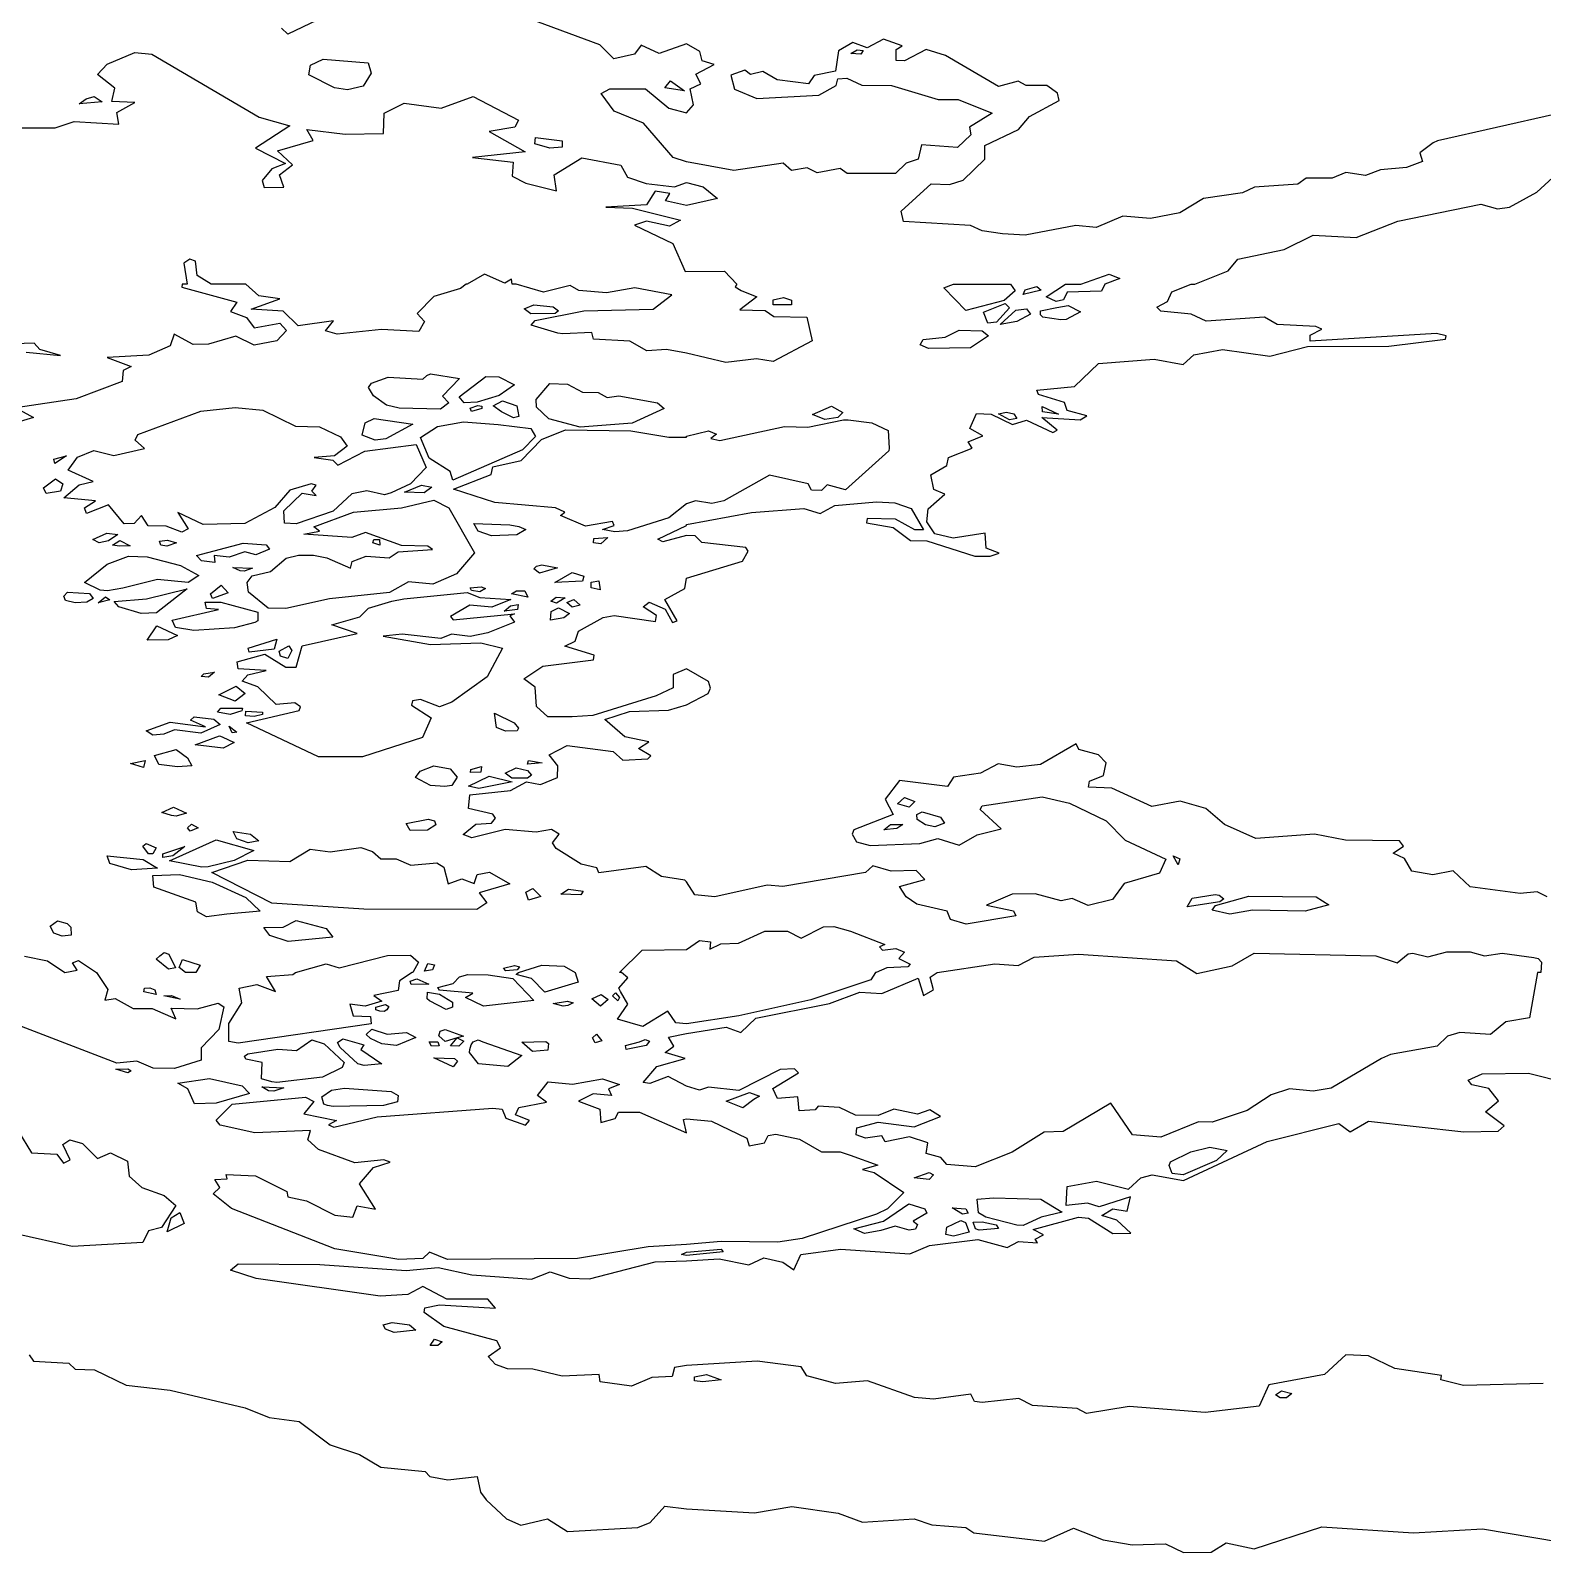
# Model space of a CAD drawing. Header units: inches. Extents: x -128.78 to -121.96, y 47.51 to 52.08.
# Drawn here: x -126.7302 to -126.3438, y 50.4768 to 50.8656 of the extents above; entities that cross this region are included whole.
import ezdxf

# ---------------------------------------------------------------- set-up
doc = ezdxf.new("R2010")
doc.units = ezdxf.units.IN
doc.header["$MEASUREMENT"] = 0
doc.layers.add('country_Clip', color=7, linetype='Continuous')

msp = doc.modelspace()

# ---------------------------------------------------------------- linework, layer by layer
at = {"layer": 'country_Clip'}
for points in [[(-126.65137, 50.87089), (-126.66442, 50.86466), (-126.66606, 50.86617)], [(-126.34051, 50.84426), (-126.37062, 50.8374), (-126.37177, 50.83694), (-126.37521, 50.83433), (-126.37449, 50.83215), (-126.37855, 50.83058), (-126.38521, 50.83005), (-126.38902, 50.82857), (-126.39409, 50.82937), (-126.39758, 50.82788), (-126.40417, 50.82787), (-126.40632, 50.82635), (-126.41741, 50.82558), (-126.4205, 50.82413), (-126.43047, 50.82272), (-126.43652, 50.81905), (-126.44399, 50.81759), (-126.45105, 50.81818), (-126.45784, 50.81526), (-126.46302, 50.81578), (-126.47602, 50.8133), (-126.48183, 50.81369), (-126.48697, 50.8144), (-126.48995, 50.81578), (-126.50711, 50.81679), (-126.50765, 50.81945), (-126.50001, 50.82644), (-126.49537, 50.82627), (-126.49187, 50.82737), (-126.48629, 50.83276), (-126.4863, 50.83624), (-126.47771, 50.84033), (-126.47488, 50.84365), (-126.46732, 50.84775), (-126.46771, 50.84963), (-126.4705, 50.85153), (-126.47573, 50.85156), (-126.47777, 50.85264), (-126.48285, 50.85133), (-126.49639, 50.8592), (-126.50126, 50.86075), (-126.50682, 50.85784), (-126.50895, 50.85797), (-126.50897, 50.86073), (-126.5074, 50.86169), (-126.51222, 50.86335), (-126.51639, 50.86118), (-126.52001, 50.86257), (-126.52369, 50.86039), (-126.52443, 50.85525), (-126.52996, 50.85408), (-126.53135, 50.85197), (-126.53939, 50.85298), (-126.54307, 50.85514), (-126.54619, 50.8544), (-126.54767, 50.85545), (-126.55118, 50.85421), (-126.55031, 50.85065), (-126.54458, 50.84822), (-126.52872, 50.84904), (-126.52431, 50.85159), (-126.52384, 50.85322), (-126.52158, 50.85345), (-126.5177, 50.8516), (-126.51016, 50.85153), (-126.49824, 50.84796), (-126.49312, 50.84797), (-126.48446, 50.84445), (-126.49027, 50.84094), (-126.48987, 50.83896), (-126.4933, 50.83575), (-126.50246, 50.83638), (-126.50331, 50.83273), (-126.50642, 50.83174), (-126.50915, 50.82904), (-126.52145, 50.8291), (-126.52328, 50.83033), (-126.52915, 50.82927), (-126.53169, 50.8305), (-126.53568, 50.82984), (-126.53785, 50.83174), (-126.55047, 50.82985), (-126.5625, 50.83203), (-126.56596, 50.8332), (-126.57354, 50.84189), (-126.58098, 50.84501), (-126.58431, 50.84947), (-126.58215, 50.85073), (-126.57303, 50.85071), (-126.56705, 50.84574), (-126.5625, 50.84459), (-126.56079, 50.84662), (-126.56162, 50.85068), (-126.55888, 50.85196), (-126.56016, 50.85445), (-126.55548, 50.85693), (-126.55852, 50.85789), (-126.55909, 50.86025), (-126.5625, 50.86217), (-126.56948, 50.8597), (-126.57413, 50.86187), (-126.5758, 50.85957), (-126.58113, 50.85839), (-126.58469, 50.86194), (-126.60657, 50.87001)], [(-126.73228, 50.84071), (-126.72384, 50.84076), (-126.71897, 50.84235), (-126.70758, 50.84168), (-126.70806, 50.84468), (-126.70345, 50.84725), (-126.70936, 50.84743), (-126.70857, 50.85086), (-126.71302, 50.8544), (-126.71053, 50.85698), (-126.70352, 50.86002), (-126.69913, 50.85953), (-126.67173, 50.8435)], [(-126.51743, 50.86047), (-126.51797, 50.85957), (-126.52056, 50.85972), (-126.51891, 50.86063), (-126.51743, 50.86047)], [(-126.64515, 50.85141), (-126.64913, 50.85043), (-126.65244, 50.85092), (-126.65905, 50.85427), (-126.65864, 50.85675), (-126.65538, 50.85829), (-126.64387, 50.85732), (-126.64307, 50.85469), (-126.64515, 50.85141)], [(-126.56665, 50.85273), (-126.56306, 50.85022), (-126.56807, 50.85098), (-126.56665, 50.85273)], [(-126.67173, 50.8435), (-126.66388, 50.84125), (-126.67264, 50.83553), (-126.66496, 50.83162), (-126.66852, 50.83028), (-126.67095, 50.8273), (-126.67042, 50.82547), (-126.6654, 50.82559), (-126.66655, 50.82877), (-126.66325, 50.83132), (-126.66702, 50.8349), (-126.65795, 50.83747), (-126.65953, 50.84035), (-126.64973, 50.83908), (-126.63992, 50.83926), (-126.63975, 50.84445), (-126.63471, 50.84708), (-126.62518, 50.84578), (-126.61707, 50.8487), (-126.60549, 50.8427), (-126.60639, 50.84088), (-126.61299, 50.83982), (-126.60379, 50.83464), (-126.61721, 50.83312), (-126.60681, 50.83201), (-126.60708, 50.82837), (-126.60356, 50.82662), (-126.59572, 50.82461), (-126.59633, 50.82875), (-126.58926, 50.83309), (-126.57932, 50.83123), (-126.57765, 50.82816), (-126.57288, 50.82648), (-126.56559, 50.82567), (-126.5625, 50.82674), (-126.55829, 50.82567), (-126.5546, 50.82267), (-126.5625, 50.82088), (-126.56794, 50.8221), (-126.5668, 50.82394), (-126.57055, 50.82453), (-126.57275, 50.82104), (-126.58316, 50.8205), (-126.57634, 50.82023), (-126.5641, 50.81714), (-126.56684, 50.81561), (-126.57274, 50.81687), (-126.57581, 50.81586), (-126.56601, 50.8112), (-126.56291, 50.80403), (-126.55287, 50.80412), (-126.5497, 50.80078), (-126.55014, 50.80015), (-126.5486, 50.79915), (-126.54454, 50.79757), (-126.54887, 50.79423), (-126.54242, 50.79409), (-126.5402, 50.79256), (-126.5318, 50.79236), (-126.5304, 50.78637), (-126.54041, 50.78103), (-126.54464, 50.78173), (-126.5525, 50.78076), (-126.5625, 50.7832), (-126.56765, 50.78414), (-126.57266, 50.78378), (-126.57702, 50.78622), (-126.58627, 50.78674), (-126.58674, 50.78849), (-126.59411, 50.78814), (-126.5954, 50.78833), (-126.60226, 50.79032), (-126.60117, 50.79149), (-126.58881, 50.794), (-126.57106, 50.79442), (-126.56625, 50.79809), (-126.57572, 50.79984), (-126.58302, 50.79861), (-126.59008, 50.79917), (-126.59228, 50.80045), (-126.5991, 50.79876), (-126.60606, 50.80078), (-126.6071, 50.80078), (-126.60728, 50.80209), (-126.60898, 50.80109), (-126.61416, 50.80338), (-126.61859, 50.80078), (-126.61882, 50.80078), (-126.62026, 50.79971), (-126.62711, 50.79766), (-126.63133, 50.79331), (-126.62947, 50.79129), (-126.63095, 50.78873), (-126.64051, 50.78925), (-126.65178, 50.78802), (-126.65479, 50.78888), (-126.65273, 50.79146), (-126.66175, 50.79018), (-126.66561, 50.79389), (-126.67375, 50.79439), (-126.66644, 50.79703), (-126.67185, 50.7978), (-126.67514, 50.80078), (-126.68396, 50.80078), (-126.68758, 50.80306), (-126.68795, 50.8067), (-126.68947, 50.80722), (-126.69096, 50.80618), (-126.69014, 50.80078), (-126.69142, 50.80078), (-126.69151, 50.80004), (-126.6774, 50.79622), (-126.67908, 50.79386), (-126.67494, 50.7923), (-126.67303, 50.78964), (-126.66645, 50.79082), (-126.66474, 50.78895), (-126.66723, 50.78637), (-126.67296, 50.78521), (-126.6777, 50.7875), (-126.68465, 50.78547), (-126.68857, 50.78543), (-126.69345, 50.78805), (-126.69449, 50.78505), (-126.69995, 50.78271), (-126.71059, 50.78204), (-126.7044, 50.77979), (-126.70646, 50.77879), (-126.70672, 50.7759), (-126.7185, 50.77151), (-126.7339, 50.76925), (-126.72935, 50.76678), (-126.73558, 50.76485)], [(-126.71184, 50.84739), (-126.71775, 50.84684), (-126.71595, 50.84817), (-126.7139, 50.84873), (-126.71184, 50.84739)], [(-126.5943, 50.83583), (-126.5975, 50.83557), (-126.60127, 50.83663), (-126.60115, 50.8383), (-126.59434, 50.83744), (-126.5943, 50.83583)], [(-126.34264, 50.64429), (-126.34516, 50.6456), (-126.34954, 50.64516), (-126.36232, 50.64685), (-126.36664, 50.65098), (-126.37181, 50.6499), (-126.37723, 50.65083), (-126.37905, 50.65407), (-126.38194, 50.6555), (-126.37935, 50.65723), (-126.38034, 50.65859), (-126.39413, 50.65879), (-126.40212, 50.6603), (-126.41704, 50.6592), (-126.42507, 50.66282), (-126.42987, 50.6669), (-126.43644, 50.66873), (-126.44361, 50.66734), (-126.45387, 50.67206), (-126.45986, 50.67229), (-126.45961, 50.67388), (-126.456, 50.67532), (-126.45532, 50.67853), (-126.45725, 50.68055), (-126.46226, 50.68196), (-126.46295, 50.68337), (-126.47208, 50.67807), (-126.47814, 50.67744), (-126.48292, 50.67829), (-126.48745, 50.67592), (-126.49432, 50.67491), (-126.49581, 50.67246), (-126.50812, 50.67403), (-126.51174, 50.66928), (-126.50971, 50.66533), (-126.51979, 50.66138), (-126.52018, 50.66034), (-126.51911, 50.65834), (-126.51559, 50.65743), (-126.50289, 50.65795), (-126.49833, 50.65923), (-126.49288, 50.65754), (-126.48829, 50.66013), (-126.48211, 50.66171), (-126.4875, 50.66664), (-126.48703, 50.66756), (-126.47167, 50.66985), (-126.46471, 50.66821), (-126.45527, 50.66376), (-126.45045, 50.6588), (-126.44005, 50.65396), (-126.44167, 50.65039), (-126.45072, 50.6477), (-126.45368, 50.6436), (-126.45988, 50.64209), (-126.46396, 50.64389), (-126.46683, 50.6433), (-126.47341, 50.64506), (-126.4793, 50.64501), (-126.48589, 50.6422), (-126.47901, 50.64072), (-126.47841, 50.63943), (-126.49107, 50.63735), (-126.49505, 50.63851), (-126.49597, 50.64061), (-126.50369, 50.64241), (-126.50638, 50.64429), (-126.50811, 50.64693), (-126.50163, 50.64876), (-126.50389, 50.65102), (-126.51025, 50.65086), (-126.5149, 50.65219), (-126.5168, 50.6505), (-126.53791, 50.64692), (-126.54191, 50.64728), (-126.55533, 50.64428), (-126.56045, 50.64484), (-126.5625, 50.64816), (-126.56295, 50.64853), (-126.56889, 50.64947), (-126.57291, 50.65207), (-126.58498, 50.65041), (-126.58546, 50.65168), (-126.58945, 50.65261), (-126.59587, 50.65661), (-126.59676, 50.65808), (-126.59509, 50.6603), (-126.59702, 50.66154), (-126.60091, 50.6608), (-126.60891, 50.66149), (-126.61741, 50.65936), (-126.61958, 50.66023), (-126.61633, 50.6629), (-126.61237, 50.6631), (-126.61136, 50.66441), (-126.61206, 50.66546), (-126.61827, 50.66689), (-126.61792, 50.67035), (-126.60749, 50.67149), (-126.60339, 50.6737), (-126.59986, 50.67299), (-126.59553, 50.67478), (-126.59538, 50.6778), (-126.59763, 50.68056), (-126.59306, 50.683), (-126.58126, 50.68146), (-126.57878, 50.6792), (-126.57245, 50.67952), (-126.57161, 50.68032), (-126.57479, 50.6822), (-126.57219, 50.6839), (-126.57831, 50.68518), (-126.58338, 50.68961), (-126.57709, 50.69168), (-126.56712, 50.69199), (-126.5625, 50.69336), (-126.55704, 50.69621), (-126.55639, 50.69763), (-126.55689, 50.69932), (-126.5625, 50.70256), (-126.56592, 50.70108), (-126.56598, 50.69768), (-126.57031, 50.69561), (-126.58645, 50.69065), (-126.59176, 50.69029), (-126.59801, 50.69032), (-126.60089, 50.69292), (-126.60118, 50.69786), (-126.60409, 50.70003), (-126.59923, 50.7032), (-126.58633, 50.70483), (-126.58616, 50.70606), (-126.59366, 50.70832), (-126.59099, 50.70964), (-126.59017, 50.71216), (-126.58384, 50.71569), (-126.58102, 50.71617), (-126.57049, 50.71464), (-126.57019, 50.71615), (-126.57363, 50.71835), (-126.57205, 50.71955), (-126.56796, 50.71779), (-126.56612, 50.71436), (-126.56491, 50.71483), (-126.56808, 50.72025), (-126.56297, 50.72308), (-126.5625, 50.72572), (-126.54819, 50.73001), (-126.54678, 50.73256), (-126.54735, 50.73351), (-126.55862, 50.73482), (-126.56033, 50.73655), (-126.5625, 50.7366), (-126.5686, 50.73498), (-126.5699, 50.73563), (-126.5625, 50.73912), (-126.5625, 50.7394), (-126.54595, 50.74244), (-126.53254, 50.74353), (-126.5284, 50.74221), (-126.52461, 50.74428), (-126.514, 50.74518), (-126.50928, 50.74492), (-126.50516, 50.74348), (-126.50198, 50.73803), (-126.50424, 50.73802), (-126.50914, 50.7408), (-126.5164, 50.74097), (-126.51659, 50.73986), (-126.50971, 50.73863), (-126.5053, 50.73534), (-126.50112, 50.73521), (-126.48883, 50.73134), (-126.48492, 50.73134), (-126.48262, 50.7321), (-126.48593, 50.73337), (-126.48619, 50.73722), (-126.49441, 50.73592), (-126.49908, 50.73702), (-126.50113, 50.74013), (-126.50082, 50.74342), (-126.49651, 50.74715), (-126.49933, 50.74832), (-126.50015, 50.75211), (-126.49605, 50.75449), (-126.49562, 50.75653), (-126.48954, 50.7589), (-126.49055, 50.76056), (-126.48681, 50.76206), (-126.49018, 50.7639), (-126.48848, 50.76776), (-126.48472, 50.76758), (-126.47921, 50.76495), (-126.4757, 50.76606), (-126.46894, 50.76288), (-126.46784, 50.7635), (-126.47174, 50.76677), (-126.46199, 50.76619), (-126.46022, 50.76715), (-126.46526, 50.76857), (-126.46596, 50.77056), (-126.47263, 50.77263), (-126.47303, 50.77375), (-126.46339, 50.77463), (-126.45731, 50.78055), (-126.44303, 50.78167), (-126.43568, 50.78025), (-126.43292, 50.78277), (-126.42557, 50.78413), (-126.41352, 50.78244), (-126.40388, 50.78485), (-126.3831, 50.78495), (-126.36861, 50.78678), (-126.36847, 50.78762), (-126.37095, 50.78816), (-126.40315, 50.78628), (-126.40322, 50.78777), (-126.40018, 50.78933), (-126.40175, 50.78999), (-126.41162, 50.79053), (-126.41484, 50.79234), (-126.42978, 50.79138), (-126.43358, 50.79315), (-126.44131, 50.79392), (-126.44238, 50.7949), (-126.43965, 50.79636), (-126.43857, 50.79884), (-126.43358, 50.80078), (-126.43265, 50.80078), (-126.42411, 50.80418), (-126.42164, 50.80721), (-126.40985, 50.80967), (-126.4024, 50.81331), (-126.39144, 50.81269), (-126.38078, 50.81693), (-126.3596, 50.82127), (-126.35535, 50.82007), (-126.35228, 50.82044), (-126.34526, 50.82429), (-126.3412, 50.82805)], [(-126.46618, 50.79676), (-126.46811, 50.7964), (-126.47068, 50.79754), (-126.4657, 50.80078), (-126.4618, 50.80078), (-126.45451, 50.80337), (-126.45181, 50.80229), (-126.45561, 50.80078), (-126.45649, 50.79902), (-126.46526, 50.79874), (-126.46618, 50.79676)], [(-126.4814, 50.79662), (-126.4912, 50.7941), (-126.49681, 50.79983), (-126.49429, 50.80078), (-126.47978, 50.80078), (-126.47853, 50.79908), (-126.4814, 50.79662)], [(-126.47196, 50.79925), (-126.47653, 50.79816), (-126.47598, 50.79934), (-126.47305, 50.80017), (-126.47196, 50.79925)], [(-126.59612, 50.79328), (-126.60229, 50.79324), (-126.60403, 50.7945), (-126.60157, 50.79551), (-126.59662, 50.79499), (-126.59521, 50.79397), (-126.59612, 50.79328)], [(-126.53572, 50.79551), (-126.54043, 50.7955), (-126.54036, 50.79678), (-126.53776, 50.79736), (-126.53568, 50.7967), (-126.53572, 50.79551)], [(-126.48333, 50.79111), (-126.48556, 50.79083), (-126.48667, 50.79361), (-126.48111, 50.79583), (-126.48, 50.79472), (-126.48333, 50.79111)], [(-126.47812, 50.79128), (-126.48236, 50.79047), (-126.4784, 50.79419), (-126.47564, 50.79451), (-126.47468, 50.79313), (-126.47812, 50.79128)], [(-126.46553, 50.79181), (-126.46689, 50.79166), (-126.47151, 50.79236), (-126.47208, 50.79297), (-126.4721, 50.79403), (-126.46795, 50.79485), (-126.46505, 50.79534), (-126.46187, 50.79375), (-126.46553, 50.79181)], [(-126.49001, 50.7845), (-126.50068, 50.78435), (-126.50281, 50.78528), (-126.50208, 50.78671), (-126.49644, 50.7873), (-126.49283, 50.78909), (-126.487, 50.78887), (-126.48537, 50.78757), (-126.49001, 50.7845)], [(-126.73124, 50.78341), (-126.72249, 50.78259), (-126.72774, 50.78408), (-126.72919, 50.78576), (-126.73698, 50.78552)], [(-126.62051, 50.77668), (-126.62489, 50.77218), (-126.62325, 50.77046), (-126.62542, 50.76886), (-126.63594, 50.76916), (-126.63922, 50.76992), (-126.64253, 50.77227), (-126.64379, 50.77442), (-126.643, 50.77549), (-126.63876, 50.77709), (-126.62992, 50.77655), (-126.6289, 50.77748), (-126.62794, 50.77792), (-126.62051, 50.77668)], [(-126.61602, 50.77069), (-126.61937, 50.77047), (-126.62062, 50.772), (-126.61381, 50.7772), (-126.61053, 50.77713), (-126.60645, 50.77513), (-126.6104, 50.77233), (-126.61602, 50.77069)], [(-126.5851, 50.77314), (-126.58285, 50.77182), (-126.57982, 50.77225), (-126.56996, 50.77052), (-126.56821, 50.76906), (-126.57641, 50.76526), (-126.58972, 50.7643), (-126.59768, 50.76637), (-126.60087, 50.76941), (-126.60095, 50.77132), (-126.59748, 50.77539), (-126.59292, 50.77525), (-126.58915, 50.77319), (-126.5851, 50.77314)], [(-126.60537, 50.76703), (-126.60671, 50.76662), (-126.6098, 50.76821), (-126.61192, 50.76969), (-126.60952, 50.77103), (-126.60587, 50.76969), (-126.60537, 50.76703)], [(-126.64924, 50.75946), (-126.65248, 50.75698), (-126.65763, 50.7565), (-126.65289, 50.75583), (-126.65166, 50.75456), (-126.64469, 50.75815), (-126.63162, 50.75988), (-126.62904, 50.75401), (-126.63308, 50.74984), (-126.638, 50.7475), (-126.63971, 50.74697), (-126.6442, 50.74798), (-126.64809, 50.74725), (-126.65285, 50.74285), (-126.66227, 50.73958), (-126.66523, 50.73975), (-126.66538, 50.74292), (-126.66078, 50.74746), (-126.65713, 50.74683), (-126.65831, 50.7479), (-126.65712, 50.74945), (-126.65841, 50.74981), (-126.66386, 50.74818), (-126.66771, 50.74378), (-126.67536, 50.73968), (-126.68606, 50.73941), (-126.69249, 50.74245), (-126.68985, 50.73828), (-126.69147, 50.73748), (-126.69551, 50.73897), (-126.70007, 50.73906), (-126.70178, 50.74172), (-126.7037, 50.73969), (-126.70621, 50.73957), (-126.71021, 50.7444), (-126.71583, 50.74224), (-126.71639, 50.74371), (-126.7135, 50.74545), (-126.7216, 50.74621), (-126.71769, 50.74954), (-126.71416, 50.75041), (-126.72052, 50.7533), (-126.71817, 50.75661), (-126.71398, 50.75831), (-126.7089, 50.75703), (-126.70101, 50.75879), (-126.70341, 50.76092), (-126.7027, 50.76238), (-126.68663, 50.76837), (-126.67784, 50.76928), (-126.67081, 50.76862), (-126.66245, 50.76454), (-126.65633, 50.7644), (-126.65096, 50.76179), (-126.64924, 50.75946)], [(-126.63937, 50.76131), (-126.64205, 50.76099), (-126.64539, 50.76224), (-126.6446, 50.76535), (-126.6423, 50.76649), (-126.63248, 50.76503), (-126.63937, 50.76131)], [(-126.61482, 50.76903), (-126.61744, 50.7683), (-126.61783, 50.76914), (-126.61583, 50.76985), (-126.61487, 50.76962), (-126.61482, 50.76903)], [(-126.52385, 50.76676), (-126.52723, 50.76627), (-126.53037, 50.76754), (-126.52553, 50.76967), (-126.52262, 50.768), (-126.52385, 50.76676)], [(-126.4781, 50.76646), (-126.48002, 50.76611), (-126.48286, 50.76772), (-126.48076, 50.76807), (-126.47887, 50.76767), (-126.4781, 50.76646)], [(-126.47166, 50.76956), (-126.46749, 50.76761), (-126.47161, 50.76817), (-126.47166, 50.76956)], [(-126.60446, 50.75848), (-126.62223, 50.75075), (-126.62295, 50.75296), (-126.62832, 50.75632), (-126.63048, 50.76164), (-126.62614, 50.76448), (-126.61948, 50.76565), (-126.61064, 50.76493), (-126.60229, 50.76392), (-126.60109, 50.76188), (-126.60446, 50.75848)], [(-126.51522, 50.7654), (-126.51103, 50.76344), (-126.51072, 50.75894), (-126.51088, 50.75827), (-126.5219, 50.74825), (-126.52664, 50.74955), (-126.52803, 50.74814), (-126.5306, 50.74821), (-126.53141, 50.74981), (-126.54133, 50.75203), (-126.55304, 50.74549), (-126.55605, 50.74476), (-126.56024, 50.74547), (-126.5625, 50.74471), (-126.56709, 50.74112), (-126.57761, 50.73777), (-126.58089, 50.73752), (-126.58399, 50.73813), (-126.58104, 50.73915), (-126.58148, 50.74021), (-126.58831, 50.73899), (-126.59469, 50.74171), (-126.59366, 50.7426), (-126.59603, 50.74371), (-126.61154, 50.74501), (-126.6221, 50.74848), (-126.61246, 50.75216), (-126.61198, 50.75417), (-126.60476, 50.75576), (-126.59955, 50.76113), (-126.59346, 50.76362), (-126.5768, 50.76336), (-126.56705, 50.76175), (-126.5625, 50.76172), (-126.5625, 50.76199), (-126.55693, 50.76332), (-126.55488, 50.76249), (-126.55635, 50.76134), (-126.55398, 50.7609), (-126.53753, 50.76444), (-126.53154, 50.76426), (-126.52245, 50.76611), (-126.52121, 50.76611), (-126.51522, 50.7654)], [(-126.72092, 50.75694), (-126.72394, 50.755), (-126.72418, 50.75607), (-126.72092, 50.75694)], [(-126.72248, 50.74792), (-126.72614, 50.74737), (-126.72683, 50.74882), (-126.72376, 50.75106), (-126.72188, 50.7498), (-126.72248, 50.74792)], [(-126.62761, 50.74898), (-126.62955, 50.74751), (-126.63462, 50.74767), (-126.63023, 50.74947), (-126.62761, 50.74898)], [(-126.62327, 50.74368), (-126.61673, 50.7322), (-126.6213, 50.72685), (-126.62737, 50.72418), (-126.63361, 50.72473), (-126.63843, 50.72201), (-126.65377, 50.72039), (-126.66493, 50.71794), (-126.66945, 50.71802), (-126.67449, 50.7221), (-126.67483, 50.72461), (-126.67352, 50.72629), (-126.66881, 50.72742), (-126.66485, 50.7308), (-126.66168, 50.73155), (-126.65786, 50.73156), (-126.65441, 50.7309), (-126.64837, 50.7283), (-126.64797, 50.72993), (-126.64442, 50.73134), (-126.63854, 50.73094), (-126.63622, 50.73245), (-126.6274, 50.73301), (-126.62862, 50.7339), (-126.63535, 50.73401), (-126.64457, 50.73738), (-126.64808, 50.73608), (-126.66033, 50.73696), (-126.65632, 50.73771), (-126.65775, 50.7388), (-126.64759, 50.74255), (-126.63539, 50.74366), (-126.62713, 50.7456), (-126.62327, 50.74368)], [(-126.6059, 50.73679), (-126.6124, 50.73651), (-126.61581, 50.73769), (-126.61684, 50.73968), (-126.60767, 50.73937), (-126.60539, 50.73891), (-126.60357, 50.73816), (-126.6059, 50.73679)], [(-126.7102, 50.73525), (-126.71264, 50.73472), (-126.71426, 50.73561), (-126.71067, 50.73719), (-126.70786, 50.73684), (-126.7102, 50.73525)], [(-126.70469, 50.734), (-126.70743, 50.7339), (-126.7092, 50.73414), (-126.70735, 50.73532), (-126.70469, 50.734)], [(-126.69286, 50.73476), (-126.6953, 50.73388), (-126.69688, 50.73412), (-126.69721, 50.73516), (-126.69513, 50.73542), (-126.69286, 50.73476)], [(-126.64102, 50.7356), (-126.64092, 50.73416), (-126.64267, 50.73472), (-126.64246, 50.73557), (-126.64102, 50.7356)], [(-126.58268, 50.7361), (-126.58444, 50.73444), (-126.58633, 50.73472), (-126.58621, 50.73583), (-126.58268, 50.7361)], [(-126.66909, 50.73309), (-126.67255, 50.73166), (-126.67536, 50.73245), (-126.67941, 50.7311), (-126.68325, 50.73153), (-126.68309, 50.72967), (-126.68649, 50.7301), (-126.68773, 50.73149), (-126.6758, 50.73463), (-126.66996, 50.73422), (-126.66909, 50.73309)], [(-126.68712, 50.72635), (-126.6899, 50.72464), (-126.6977, 50.72538), (-126.7066, 50.72315), (-126.71046, 50.72246), (-126.71239, 50.72266), (-126.71638, 50.72463), (-126.71054, 50.72928), (-126.70512, 50.73134), (-126.70034, 50.73119), (-126.69182, 50.72892), (-126.68712, 50.72635)], [(-126.67343, 50.72825), (-126.67558, 50.72746), (-126.67659, 50.72755), (-126.67842, 50.72847), (-126.67343, 50.72825)], [(-126.59548, 50.72834), (-126.60009, 50.72702), (-126.60151, 50.72811), (-126.60083, 50.72876), (-126.59947, 50.7291), (-126.59548, 50.72834)], [(-126.67962, 50.72193), (-126.68362, 50.72049), (-126.68414, 50.72172), (-126.68145, 50.72389), (-126.67962, 50.72193)], [(-126.58908, 50.72495), (-126.59617, 50.7246), (-126.59174, 50.72716), (-126.58875, 50.72618), (-126.58908, 50.72495)], [(-126.58495, 50.72501), (-126.58458, 50.72273), (-126.58689, 50.72324), (-126.58686, 50.72471), (-126.58495, 50.72501)], [(-126.71577, 50.71961), (-126.71872, 50.71938), (-126.72123, 50.72001), (-126.72167, 50.72113), (-126.72072, 50.72212), (-126.71506, 50.7218), (-126.71416, 50.72053), (-126.71577, 50.71961)], [(-126.70989, 50.72014), (-126.71283, 50.71942), (-126.71098, 50.72096), (-126.70989, 50.72014)], [(-126.69795, 50.71689), (-126.70186, 50.7167), (-126.70754, 50.71837), (-126.70876, 50.71974), (-126.70049, 50.72046), (-126.69016, 50.72302), (-126.69675, 50.71778), (-126.69795, 50.71689)], [(-126.6074, 50.72023), (-126.61229, 50.71833), (-126.61788, 50.71884), (-126.62283, 50.71595), (-126.62217, 50.71503), (-126.60648, 50.71663), (-126.60767, 50.71612), (-126.60645, 50.71447), (-126.6133, 50.7117), (-126.61779, 50.71084), (-126.62258, 50.71142), (-126.6253, 50.71033), (-126.63521, 50.71142), (-126.64, 50.71085), (-126.62791, 50.70872), (-126.61508, 50.70918), (-126.60955, 50.70779), (-126.61345, 50.70046), (-126.62252, 50.69402), (-126.62564, 50.69286), (-126.63048, 50.6947), (-126.63253, 50.69434), (-126.63276, 50.69328), (-126.62781, 50.69003), (-126.62999, 50.68504), (-126.64528, 50.6801), (-126.65657, 50.68005), (-126.67499, 50.68873), (-126.66154, 50.69187), (-126.66116, 50.69287), (-126.66257, 50.69388), (-126.66742, 50.69345), (-126.67209, 50.69791), (-126.67608, 50.69936), (-126.67465, 50.70098), (-126.66995, 50.70214), (-126.67712, 50.70251), (-126.67737, 50.70434), (-126.67025, 50.70628), (-126.66493, 50.70294), (-126.66227, 50.70293), (-126.66078, 50.7084), (-126.64672, 50.71153), (-126.65313, 50.71381), (-126.64603, 50.7158), (-126.64377, 50.71808), (-126.63786, 50.7198), (-126.6348, 50.72039), (-126.61855, 50.72204), (-126.61535, 50.72076), (-126.6074, 50.72023)], [(-126.61389, 50.72306), (-126.61536, 50.7222), (-126.61746, 50.72259), (-126.61778, 50.72326), (-126.615, 50.7235), (-126.61389, 50.72306)], [(-126.60386, 50.72246), (-126.60307, 50.72084), (-126.60724, 50.72168), (-126.60596, 50.7225), (-126.60386, 50.72246)], [(-126.59356, 50.72066), (-126.59574, 50.71936), (-126.59722, 50.71985), (-126.59584, 50.72081), (-126.59356, 50.72066)], [(-126.58968, 50.71878), (-126.59175, 50.71834), (-126.59314, 50.71948), (-126.59133, 50.72027), (-126.58968, 50.71878)], [(-126.67805, 50.71306), (-126.68846, 50.71236), (-126.69307, 50.71307), (-126.69398, 50.71497), (-126.68215, 50.71768), (-126.68519, 50.71798), (-126.68548, 50.71959), (-126.68153, 50.71956), (-126.67205, 50.71701), (-126.67204, 50.71483), (-126.67283, 50.71439), (-126.67805, 50.71306)], [(-126.60571, 50.7177), (-126.60915, 50.71724), (-126.60754, 50.71861), (-126.60555, 50.71901), (-126.60571, 50.7177)], [(-126.59388, 50.71559), (-126.5973, 50.71497), (-126.59714, 50.7172), (-126.59528, 50.71815), (-126.59247, 50.71668), (-126.59388, 50.71559)], [(-126.69501, 50.70994), (-126.70038, 50.70987), (-126.69788, 50.71353), (-126.69256, 50.71109), (-126.69501, 50.70994)], [(-126.66793, 50.70759), (-126.67429, 50.70682), (-126.67451, 50.70779), (-126.66725, 50.71016), (-126.66793, 50.70759)], [(-126.66335, 50.7072), (-126.66443, 50.70521), (-126.66631, 50.7058), (-126.66659, 50.70704), (-126.66412, 50.70841), (-126.66335, 50.7072)], [(-126.68312, 50.70169), (-126.68467, 50.70045), (-126.68652, 50.70057), (-126.68584, 50.70131), (-126.68312, 50.70169)], [(-126.67527, 50.69621), (-126.67787, 50.69427), (-126.68199, 50.69587), (-126.67758, 50.69808), (-126.67527, 50.69621)], [(-126.67618, 50.69178), (-126.6791, 50.69091), (-126.68238, 50.6915), (-126.68152, 50.69252), (-126.67601, 50.69249), (-126.67618, 50.69178)], [(-126.68167, 50.68833), (-126.68667, 50.68611), (-126.69333, 50.68694), (-126.69611, 50.68583), (-126.69889, 50.68556), (-126.70056, 50.68667), (-126.69444, 50.68889), (-126.68545, 50.68776), (-126.68923, 50.68947), (-126.68833, 50.69028), (-126.68333, 50.68972), (-126.68167, 50.68833)], [(-126.67088, 50.69089), (-126.67298, 50.69037), (-126.6752, 50.69056), (-126.67515, 50.6917), (-126.6709, 50.69149), (-126.67088, 50.69089)], [(-126.60583, 50.68671), (-126.60875, 50.68659), (-126.61109, 50.68759), (-126.61157, 50.69122), (-126.60655, 50.68871), (-126.60544, 50.68743), (-126.60583, 50.68671)], [(-126.67814, 50.68376), (-126.68093, 50.68227), (-126.68805, 50.6831), (-126.68188, 50.68547), (-126.68121, 50.68514), (-126.67814, 50.68376)], [(-126.67744, 50.68634), (-126.67861, 50.68618), (-126.67935, 50.68791), (-126.67744, 50.68634)], [(-126.6889, 50.67776), (-126.69255, 50.67752), (-126.69738, 50.67812), (-126.69843, 50.68039), (-126.69296, 50.68192), (-126.69, 50.67985), (-126.6889, 50.67776)], [(-126.70081, 50.67911), (-126.70124, 50.67732), (-126.70457, 50.67839), (-126.70081, 50.67911)], [(-126.62253, 50.67274), (-126.62432, 50.6725), (-126.62792, 50.67275), (-126.6318, 50.67479), (-126.63063, 50.67643), (-126.62707, 50.67776), (-126.62293, 50.67698), (-126.62114, 50.67489), (-126.62253, 50.67274)], [(-126.61509, 50.67618), (-126.6177, 50.6761), (-126.61768, 50.67686), (-126.61495, 50.6776), (-126.61509, 50.67618)], [(-126.60319, 50.67466), (-126.60713, 50.67465), (-126.60884, 50.67592), (-126.60606, 50.67722), (-126.60319, 50.67659), (-126.60215, 50.67542), (-126.60319, 50.67466)], [(-126.59939, 50.67855), (-126.60315, 50.67822), (-126.60291, 50.67916), (-126.59939, 50.67855)], [(-126.60706, 50.67366), (-126.61557, 50.67194), (-126.61822, 50.67254), (-126.61293, 50.67516), (-126.60706, 50.67366)], [(-126.50417, 50.6687), (-126.50561, 50.66725), (-126.5086, 50.66804), (-126.50684, 50.66971), (-126.50417, 50.6687)], [(-126.69028, 50.66566), (-126.69294, 50.66495), (-126.69409, 50.66508), (-126.69662, 50.66589), (-126.69362, 50.66718), (-126.69028, 50.66566)], [(-126.49662, 50.66311), (-126.4991, 50.66217), (-126.50148, 50.6627), (-126.50357, 50.66408), (-126.50368, 50.66536), (-126.50235, 50.66604), (-126.49763, 50.66468), (-126.49662, 50.66311)], [(-126.6873, 50.66194), (-126.68939, 50.66106), (-126.69007, 50.66196), (-126.689, 50.66289), (-126.6873, 50.66194)], [(-126.62869, 50.6613), (-126.63312, 50.66122), (-126.63416, 50.66304), (-126.62852, 50.66413), (-126.62695, 50.66368), (-126.6266, 50.66266), (-126.62869, 50.6613)], [(-126.50881, 50.66176), (-126.51216, 50.66143), (-126.5104, 50.66274), (-126.50723, 50.66282), (-126.50881, 50.66176)], [(-126.69889, 50.65528), (-126.7, 50.65528), (-126.70142, 50.65722), (-126.70056, 50.65793), (-126.69804, 50.65683), (-126.69889, 50.65528)], [(-126.68476, 50.65194), (-126.6864, 50.65187), (-126.69467, 50.65349), (-126.68268, 50.65888), (-126.67305, 50.65612), (-126.67809, 50.65357), (-126.68476, 50.65194)], [(-126.67183, 50.65859), (-126.67452, 50.65808), (-126.67743, 50.65912), (-126.67838, 50.66102), (-126.67396, 50.66033), (-126.67183, 50.65859)], [(-126.69769, 50.65163), (-126.70437, 50.65123), (-126.7099, 50.65279), (-126.71054, 50.6548), (-126.70136, 50.65381), (-126.69769, 50.65163)], [(-126.69379, 50.65479), (-126.6963, 50.65433), (-126.69638, 50.65531), (-126.69068, 50.65719), (-126.69379, 50.65479)], [(-126.64273, 50.65589), (-126.64066, 50.65402), (-126.63671, 50.65401), (-126.63294, 50.65243), (-126.62629, 50.65301), (-126.62456, 50.6519), (-126.62341, 50.64764), (-126.6199, 50.64887), (-126.61677, 50.6477), (-126.61601, 50.65004), (-126.61291, 50.65061), (-126.60765, 50.64763), (-126.61553, 50.64533), (-126.61352, 50.64279), (-126.61609, 50.64106), (-126.645, 50.64118), (-126.66847, 50.64265), (-126.68385, 50.65054), (-126.67458, 50.65369), (-126.66391, 50.65335), (-126.65869, 50.65646), (-126.65356, 50.65576), (-126.64579, 50.65688), (-126.64273, 50.65589)], [(-126.43653, 50.65402), (-126.43689, 50.65246), (-126.43823, 50.6548), (-126.43653, 50.65402)], [(-126.67997, 50.63986), (-126.68522, 50.63923), (-126.68745, 50.64045), (-126.6879, 50.64293), (-126.69864, 50.64677), (-126.69893, 50.64973), (-126.69205, 50.65004), (-126.68373, 50.64801), (-126.67514, 50.64414), (-126.67143, 50.64066), (-126.67997, 50.63986)], [(-126.59974, 50.64438), (-126.60289, 50.64345), (-126.60357, 50.64547), (-126.60182, 50.64646), (-126.59974, 50.64438)], [(-126.58891, 50.64574), (-126.58954, 50.64483), (-126.59465, 50.645), (-126.5927, 50.64623), (-126.58891, 50.64574)], [(-126.42626, 50.64306), (-126.43459, 50.64176), (-126.43332, 50.64398), (-126.42746, 50.64487), (-126.42648, 50.6447), (-126.42528, 50.64382), (-126.42626, 50.64306)], [(-126.39838, 50.64222), (-126.40443, 50.64063), (-126.4179, 50.64087), (-126.42371, 50.63985), (-126.42821, 50.64092), (-126.4274, 50.64211), (-126.41884, 50.6445), (-126.40163, 50.64434), (-126.39838, 50.64222)], [(-126.71979, 50.63455), (-126.72204, 50.63425), (-126.72416, 50.63504), (-126.7251, 50.63685), (-126.72324, 50.63814), (-126.72075, 50.63753), (-126.71988, 50.63652), (-126.71979, 50.63455)], [(-126.65289, 50.63399), (-126.66432, 50.63287), (-126.66901, 50.63444), (-126.67049, 50.63643), (-126.66562, 50.63657), (-126.66227, 50.63823), (-126.65461, 50.63623), (-126.65289, 50.63399)], [(-126.52064, 50.63557), (-126.51184, 50.63214), (-126.51323, 50.63153), (-126.51247, 50.63066), (-126.50903, 50.63107), (-126.5068, 50.63018), (-126.50832, 50.62853), (-126.50536, 50.62708), (-126.50595, 50.62641), (-126.51139, 50.62621), (-126.5141, 50.625), (-126.51428, 50.625), (-126.51542, 50.62308), (-126.53077, 50.61796), (-126.54917, 50.61391), (-126.5625, 50.61189), (-126.56526, 50.61212), (-126.56733, 50.61508), (-126.57368, 50.61119), (-126.58016, 50.61302), (-126.57753, 50.61686), (-126.57939, 50.62012), (-126.57985, 50.62094), (-126.57749, 50.6236), (-126.57916, 50.625), (-126.57967, 50.625), (-126.57386, 50.63064), (-126.5625, 50.63086), (-126.55924, 50.63317), (-126.55644, 50.63277), (-126.55659, 50.6309), (-126.5538, 50.63231), (-126.54929, 50.63243), (-126.54251, 50.63557), (-126.53675, 50.63557), (-126.53325, 50.63372), (-126.52757, 50.63666), (-126.52487, 50.63675), (-126.52064, 50.63557)], [(-126.7258, 50.62795), (-126.72134, 50.625), (-126.7182, 50.62559), (-126.71938, 50.62746), (-126.71791, 50.62805), (-126.71329, 50.625), (-126.71043, 50.62066), (-126.71113, 50.61789), (-126.70855, 50.61832), (-126.70389, 50.61578), (-126.69905, 50.61579), (-126.69299, 50.61311), (-126.69425, 50.6159), (-126.68759, 50.61569), (-126.68222, 50.61716), (-126.68075, 50.61623), (-126.68207, 50.61046), (-126.68653, 50.60576), (-126.68656, 50.60256), (-126.69338, 50.60045), (-126.69879, 50.60054), (-126.70297, 50.60234), (-126.70807, 50.60183), (-126.73245, 50.61119)], [(-126.73169, 50.62917), (-126.7258, 50.62795)], [(-126.69311, 50.62616), (-126.69493, 50.62587), (-126.698, 50.62842), (-126.69714, 50.62925), (-126.69603, 50.63005), (-126.69479, 50.6297), (-126.69311, 50.62616)], [(-126.6879, 50.625), (-126.69054, 50.625), (-126.69217, 50.62624), (-126.69128, 50.6283), (-126.68682, 50.62689), (-126.6879, 50.625)], [(-126.63105, 50.62764), (-126.63246, 50.625), (-126.63264, 50.625), (-126.63587, 50.62287), (-126.63617, 50.62039), (-126.64244, 50.61912), (-126.64042, 50.61762), (-126.64463, 50.61639), (-126.64854, 50.61692), (-126.64771, 50.6139), (-126.64328, 50.61375), (-126.64312, 50.61188), (-126.67709, 50.6069), (-126.67944, 50.60731), (-126.67949, 50.61198), (-126.67616, 50.61719), (-126.6768, 50.62097), (-126.67235, 50.6219), (-126.66757, 50.62011), (-126.66986, 50.62397), (-126.6631, 50.62444), (-126.66245, 50.625), (-126.65461, 50.62718), (-126.65132, 50.62619), (-126.63894, 50.6293), (-126.63304, 50.62942), (-126.63105, 50.62764)], [(-126.62742, 50.62569), (-126.62946, 50.6253), (-126.62864, 50.62726), (-126.62694, 50.62691), (-126.62742, 50.62569)], [(-126.6058, 50.62567), (-126.60867, 50.6254), (-126.60928, 50.62609), (-126.60648, 50.62674), (-126.6052, 50.6264), (-126.6058, 50.62567)], [(-126.59023, 50.62253), (-126.59872, 50.61999), (-126.60214, 50.62345), (-126.6061, 50.62448), (-126.60577, 50.62476), (-126.60546, 50.625), (-126.59947, 50.62688), (-126.59381, 50.6266), (-126.59099, 50.625), (-126.59023, 50.62253)], [(-126.36234, 50.63023), (-126.35866, 50.62925), (-126.35417, 50.62995), (-126.34602, 50.62878), (-126.34492, 50.62856), (-126.34409, 50.62763), (-126.34426, 50.625), (-126.34507, 50.625), (-126.34711, 50.61342), (-126.35318, 50.61241), (-126.35714, 50.60918), (-126.36493, 50.60965), (-126.36811, 50.60869), (-126.37074, 50.60612), (-126.38263, 50.60405), (-126.38498, 50.60304), (-126.39785, 50.59544), (-126.40243, 50.59463), (-126.40844, 50.59525), (-126.41314, 50.59373), (-126.41928, 50.58969), (-126.42823, 50.58673), (-126.43172, 50.58684), (-126.44131, 50.5829), (-126.44862, 50.58348), (-126.45411, 50.59158), (-126.46627, 50.58436), (-126.47116, 50.58416), (-126.47937, 50.57907), (-126.48881, 50.57536), (-126.49601, 50.57595), (-126.49755, 50.57771), (-126.50134, 50.57873), (-126.50087, 50.58146), (-126.50554, 50.583), (-126.51179, 50.58172), (-126.51267, 50.58325), (-126.51681, 50.58263), (-126.5192, 50.58347), (-126.51899, 50.58532), (-126.51358, 50.58675), (-126.50433, 50.58553), (-126.49761, 50.58817), (-126.5004, 50.58992), (-126.5035, 50.58881), (-126.50954, 50.59005), (-126.51353, 50.58849), (-126.51939, 50.58853), (-126.52341, 50.59052), (-126.5289, 50.59085), (-126.52968, 50.5899), (-126.53378, 50.58966), (-126.53405, 50.59321), (-126.53931, 50.59279), (-126.54048, 50.59532), (-126.53389, 50.59939), (-126.53497, 50.60034), (-126.53863, 50.60016), (-126.54913, 50.59487), (-126.55693, 50.59571), (-126.55918, 50.59493), (-126.5625, 50.59598), (-126.56723, 50.59841), (-126.57188, 50.5966), (-126.57361, 50.59691), (-126.57016, 50.60094), (-126.56288, 50.60304), (-126.56796, 50.60455), (-126.56575, 50.6062), (-126.56711, 50.60842), (-126.5625, 50.60937), (-126.55237, 50.61098), (-126.54864, 50.60963), (-126.54479, 50.61331), (-126.52602, 50.61704), (-126.51828, 50.61996), (-126.51264, 50.6196), (-126.50337, 50.62357), (-126.50201, 50.61914), (-126.49943, 50.62053), (-126.50026, 50.62375), (-126.4985, 50.625), (-126.48377, 50.62716), (-126.47781, 50.62674), (-126.47368, 50.62887), (-126.4624, 50.62968), (-126.43734, 50.62798), (-126.43214, 50.62476), (-126.42311, 50.6267), (-126.41748, 50.62995), (-126.3864, 50.6292), (-126.38098, 50.62744), (-126.37819, 50.62973), (-126.37692, 50.62994), (-126.37312, 50.62899), (-126.36824, 50.63027), (-126.36234, 50.63023)], [(-126.62838, 50.62198), (-126.6329, 50.62195), (-126.63315, 50.62277), (-126.63142, 50.6234), (-126.62838, 50.62198)], [(-126.60152, 50.6178), (-126.61444, 50.61638), (-126.61904, 50.61859), (-126.61717, 50.61968), (-126.62562, 50.62045), (-126.62607, 50.62118), (-126.62219, 50.62213), (-126.62053, 50.62386), (-126.61839, 50.62444), (-126.61324, 50.62441), (-126.6069, 50.62342), (-126.60152, 50.6178)], [(-126.69838, 50.62056), (-126.69805, 50.61936), (-126.70116, 50.62008), (-126.70102, 50.62096), (-126.6997, 50.62103), (-126.69838, 50.62056)], [(-126.69411, 50.61908), (-126.6919, 50.61818), (-126.69607, 50.619), (-126.69411, 50.61908)], [(-126.62236, 50.61609), (-126.62396, 50.61551), (-126.62824, 50.6177), (-126.6288, 50.61829), (-126.62869, 50.61992), (-126.62562, 50.61946), (-126.62234, 50.61738), (-126.62236, 50.61609)], [(-126.58255, 50.61811), (-126.58452, 50.61636), (-126.58675, 50.61823), (-126.58431, 50.61937), (-126.58255, 50.61811)], [(-126.57967, 50.61856), (-126.58012, 50.61773), (-126.58148, 50.61903), (-126.58065, 50.61977), (-126.57967, 50.61856)], [(-126.63909, 50.61547), (-126.63982, 50.61501), (-126.64091, 50.61508), (-126.64188, 50.61546), (-126.64188, 50.61609), (-126.63945, 50.6168), (-126.6386, 50.61633), (-126.63909, 50.61547)], [(-126.59288, 50.61653), (-126.59407, 50.61641), (-126.59657, 50.61703), (-126.59293, 50.61768), (-126.59146, 50.61727), (-126.59288, 50.61653)], [(-126.6551, 50.60675), (-126.65, 50.602), (-126.65048, 50.60071), (-126.65553, 50.59828), (-126.66719, 50.59686), (-126.6685, 50.59701), (-126.6711, 50.59785), (-126.671, 50.60199), (-126.67512, 50.6028), (-126.67544, 50.6036), (-126.67459, 50.60417), (-126.66697, 50.6054), (-126.66222, 50.60509), (-126.65827, 50.60775), (-126.6551, 50.60675)], [(-126.64035, 50.60162), (-126.64491, 50.60118), (-126.64651, 50.60165), (-126.65107, 50.6058), (-126.65169, 50.60708), (-126.65032, 50.60802), (-126.64499, 50.60647), (-126.64571, 50.60533), (-126.64035, 50.60162)], [(-126.64297, 50.61054), (-126.63906, 50.60925), (-126.63406, 50.60969), (-126.63171, 50.6084), (-126.63667, 50.60637), (-126.64042, 50.60672), (-126.64328, 50.6081), (-126.64438, 50.60916), (-126.64297, 50.61054)], [(-126.62574, 50.60627), (-126.62771, 50.60616), (-126.6283, 50.60723), (-126.62609, 50.60725), (-126.62574, 50.60627)], [(-126.62114, 50.60828), (-126.62424, 50.60734), (-126.62585, 50.60876), (-126.62548, 50.60999), (-126.6242, 50.61042), (-126.61948, 50.60873), (-126.62114, 50.60828)], [(-126.62114, 50.60828), (-126.61947, 50.60744), (-126.62068, 50.60617), (-126.62287, 50.60623), (-126.62114, 50.60828)], [(-126.60464, 50.60374), (-126.6082, 50.60099), (-126.61571, 50.60169), (-126.61798, 50.60457), (-126.61788, 50.60535), (-126.61758, 50.60646), (-126.61704, 50.60724), (-126.6158, 50.60775), (-126.61455, 50.60729), (-126.60464, 50.60374)], [(-126.59796, 50.6051), (-126.60191, 50.60476), (-126.60462, 50.6072), (-126.59849, 50.60735), (-126.59782, 50.60684), (-126.59796, 50.6051)], [(-126.58421, 50.60753), (-126.5859, 50.60698), (-126.58654, 50.60825), (-126.58551, 50.6092), (-126.58421, 50.60753)], [(-126.57287, 50.60637), (-126.57797, 50.60527), (-126.57809, 50.60637), (-126.57457, 50.60723), (-126.57311, 50.60785), (-126.57202, 50.60746), (-126.57287, 50.60637)], [(-126.62108, 50.60229), (-126.62216, 50.60087), (-126.62709, 50.6032), (-126.62184, 50.60305), (-126.62108, 50.60229)], [(-126.70444, 50.59986), (-126.70531, 50.59938), (-126.70831, 50.6003), (-126.70526, 50.60033), (-126.70444, 50.59986)], [(-126.34365, 50.52), (-126.364, 50.51952), (-126.36984, 50.52097), (-126.36967, 50.52202), (-126.38158, 50.52381), (-126.38825, 50.52704), (-126.39405, 50.52731), (-126.39949, 50.52227), (-126.41376, 50.51969), (-126.41624, 50.51418), (-126.42998, 50.51259), (-126.44943, 50.51414), (-126.46036, 50.51233), (-126.4627, 50.51359), (-126.47416, 50.51437), (-126.4776, 50.51615), (-126.48703, 50.5151), (-126.48897, 50.51543), (-126.48993, 50.51729), (-126.49942, 50.51597), (-126.50425, 50.51639), (-126.51631, 50.5207), (-126.52451, 50.51998), (-126.53182, 50.52195), (-126.53325, 50.52426), (-126.54451, 50.52566), (-126.5625, 50.52455), (-126.56558, 50.52407), (-126.56617, 50.52178), (-126.57142, 50.5215), (-126.5766, 50.51931), (-126.58462, 50.52039), (-126.58489, 50.52232), (-126.59433, 50.52183), (-126.60177, 50.52369), (-126.60827, 50.52375), (-126.61131, 50.52485), (-126.6132, 50.52685), (-126.61005, 50.52908), (-126.61103, 50.53093), (-126.62455, 50.53456), (-126.62956, 50.53815), (-126.62938, 50.53931), (-126.62566, 50.54009), (-126.61134, 50.53923), (-126.61326, 50.54151), (-126.62375, 50.54151), (-126.62993, 50.54473), (-126.63377, 50.54276), (-126.64081, 50.54232), (-126.67252, 50.54682), (-126.67902, 50.54892), (-126.67709, 50.55053), (-126.65619, 50.55043), (-126.63417, 50.54888), (-126.62598, 50.54964), (-126.6174, 50.54772), (-126.60214, 50.54665), (-126.59736, 50.5485), (-126.59249, 50.5469), (-126.58735, 50.54669), (-126.57056, 50.55103), (-126.5625, 50.55135), (-126.55419, 50.55182), (-126.54664, 50.55027), (-126.54279, 50.55211), (-126.53789, 50.55096), (-126.53509, 50.54905), (-126.53332, 50.55297), (-126.52322, 50.55434), (-126.50549, 50.55314), (-126.50047, 50.55522), (-126.48808, 50.5568), (-126.48064, 50.55472), (-126.47769, 50.55629), (-126.47285, 50.5559), (-126.47341, 50.55683), (-126.4713, 50.55797), (-126.47394, 50.55932), (-126.46238, 50.56244), (-126.45985, 50.56221), (-126.45358, 50.55834), (-126.44899, 50.55842), (-126.45262, 50.56171), (-126.45646, 50.56292), (-126.4536, 50.5646), (-126.44996, 50.56405), (-126.44909, 50.56765), (-126.4571, 50.56509), (-126.46008, 50.56603), (-126.46552, 50.56544), (-126.46526, 50.57028), (-126.45774, 50.57164), (-126.44959, 50.56967), (-126.44645, 50.57253), (-126.44355, 50.57333), (-126.43551, 50.57184), (-126.41419, 50.58182), (-126.39583, 50.58641), (-126.39296, 50.58431), (-126.38827, 50.58697), (-126.36391, 50.58429), (-126.35517, 50.58446), (-126.35366, 50.58579), (-126.35843, 50.58942), (-126.35508, 50.59219), (-126.35756, 50.59532), (-126.36191, 50.59629), (-126.36286, 50.59751), (-126.35928, 50.59911), (-126.34742, 50.59926), (-126.31806, 50.59186)], [(-126.68268, 50.59157), (-126.68822, 50.59141), (-126.68994, 50.59524), (-126.69252, 50.59674), (-126.68443, 50.59787), (-126.67608, 50.59605), (-126.67416, 50.59406), (-126.68268, 50.59157)], [(-126.58399, 50.59785), (-126.57969, 50.5964), (-126.58246, 50.59523), (-126.58173, 50.59352), (-126.58638, 50.59399), (-126.5901, 50.59208), (-126.58468, 50.59011), (-126.58441, 50.58665), (-126.58077, 50.58765), (-126.57991, 50.58931), (-126.57455, 50.58929), (-126.5625, 50.58398), (-126.56331, 50.58743), (-126.5625, 50.58762), (-126.55611, 50.58702), (-126.54716, 50.5827), (-126.54651, 50.5807), (-126.54262, 50.58148), (-126.54164, 50.58338), (-126.53975, 50.58364), (-126.53366, 50.5824), (-126.52801, 50.57921), (-126.52327, 50.57921), (-126.52071, 50.57836), (-126.51361, 50.57576), (-126.51758, 50.57466), (-126.51459, 50.57393), (-126.507, 50.56878), (-126.51117, 50.56459), (-126.51399, 50.56326), (-126.53295, 50.55699), (-126.53916, 50.55611), (-126.55367, 50.55628), (-126.5625, 50.55553), (-126.57233, 50.55494), (-126.5904, 50.55193), (-126.62364, 50.55165), (-126.62822, 50.55352), (-126.62993, 50.55192), (-126.63607, 50.5517), (-126.65237, 50.55436), (-126.67877, 50.56473), (-126.68347, 50.56848), (-126.68181, 50.57004), (-126.68302, 50.57211), (-126.6799, 50.57231), (-126.68017, 50.57336), (-126.67268, 50.57302), (-126.66462, 50.56907), (-126.66441, 50.56771), (-126.65959, 50.56664), (-126.65243, 50.563), (-126.64783, 50.56245), (-126.64669, 50.5654), (-126.64202, 50.56454), (-126.64613, 50.57097), (-126.64254, 50.57513), (-126.63827, 50.57649), (-126.63988, 50.57716), (-126.64724, 50.57635), (-126.65656, 50.57973), (-126.65926, 50.58223), (-126.65864, 50.5846), (-126.67282, 50.58406), (-126.68165, 50.58595), (-126.68271, 50.58726), (-126.67862, 50.59133), (-126.6599, 50.59316), (-126.65778, 50.59204), (-126.66031, 50.58885), (-126.65197, 50.58719), (-126.654, 50.58607), (-126.65266, 50.58544), (-126.64159, 50.58813), (-126.61203, 50.59034), (-126.60966, 50.59004), (-126.60867, 50.58775), (-126.60368, 50.58595), (-126.60263, 50.58719), (-126.60619, 50.58862), (-126.60534, 50.59049), (-126.59828, 50.59184), (-126.60058, 50.5936), (-126.5979, 50.59704), (-126.59165, 50.59645), (-126.58399, 50.59785)], [(-126.66546, 50.59551), (-126.668, 50.59464), (-126.66935, 50.59477), (-126.67105, 50.59579), (-126.66546, 50.59551)], [(-126.63992, 50.59099), (-126.6528, 50.59076), (-126.65426, 50.59097), (-126.65518, 50.59132), (-126.65571, 50.59325), (-126.65321, 50.59493), (-126.64995, 50.59543), (-126.63798, 50.59457), (-126.6362, 50.59355), (-126.63635, 50.59191), (-126.63992, 50.59099)], [(-126.54537, 50.59255), (-126.54811, 50.59043), (-126.5524, 50.59207), (-126.54646, 50.59436), (-126.54388, 50.59335), (-126.54537, 50.59255)], [(-126.73321, 50.58438), (-126.72993, 50.57894), (-126.72345, 50.57855), (-126.72172, 50.57626), (-126.72, 50.57716), (-126.72186, 50.58108), (-126.72009, 50.58225), (-126.71685, 50.58128), (-126.71307, 50.57744), (-126.70974, 50.57889), (-126.70538, 50.57676), (-126.70492, 50.57299), (-126.70171, 50.57002), (-126.69598, 50.56805), (-126.69298, 50.56542), (-126.69667, 50.55987), (-126.69999, 50.55898), (-126.70148, 50.556), (-126.71953, 50.555), (-126.73386, 50.55824)], [(-126.42709, 50.57693), (-126.43568, 50.57331), (-126.43842, 50.57361), (-126.43921, 50.57571), (-126.43886, 50.5766), (-126.43365, 50.5792), (-126.42879, 50.5804), (-126.42438, 50.5795), (-126.42709, 50.57693)], [(-126.49939, 50.5733), (-126.5005, 50.57213), (-126.50433, 50.57256), (-126.50056, 50.57389), (-126.49939, 50.5733)], [(-126.50353, 50.56064), (-126.50404, 50.55945), (-126.50562, 50.55913), (-126.50921, 50.5602), (-126.51291, 50.55911), (-126.51707, 50.55835), (-126.51977, 50.5595), (-126.51219, 50.56147), (-126.50571, 50.56589), (-126.50168, 50.56461), (-126.50114, 50.56352), (-126.5046, 50.56147), (-126.50353, 50.56064)], [(-126.49061, 50.56353), (-126.49203, 50.56322), (-126.49464, 50.56486), (-126.49116, 50.56465), (-126.49061, 50.56353)], [(-126.47196, 50.56249), (-126.47654, 50.56039), (-126.4781, 50.56044), (-126.48605, 50.56244), (-126.48792, 50.56361), (-126.48827, 50.56705), (-126.4841, 50.56745), (-126.47202, 50.56709), (-126.46655, 50.56377), (-126.47196, 50.56249)], [(-126.69091, 50.56085), (-126.69522, 50.55872), (-126.69424, 50.5623), (-126.69203, 50.56364), (-126.69091, 50.56085)], [(-126.49034, 50.55862), (-126.49435, 50.55763), (-126.49624, 50.55808), (-126.49603, 50.55996), (-126.49243, 50.5616), (-126.49125, 50.56112), (-126.49034, 50.55862)], [(-126.48278, 50.55962), (-126.48775, 50.55916), (-126.48871, 50.55954), (-126.48929, 50.56119), (-126.48701, 50.56132), (-126.48341, 50.56053), (-126.48278, 50.55962)], [(-126.55314, 50.55361), (-126.5625, 50.55273), (-126.56378, 50.55292), (-126.5625, 50.55357), (-126.55368, 50.5543), (-126.55314, 50.55361)], [(-126.63167, 50.53361), (-126.63722, 50.53306), (-126.63944, 50.53389), (-126.64, 50.535), (-126.63778, 50.53556), (-126.63333, 50.535), (-126.63167, 50.53361)], [(-126.62611, 50.52973), (-126.62803, 50.52971), (-126.62696, 50.53135), (-126.625, 50.53062), (-126.62611, 50.52973)], [(-126.73053, 50.52735), (-126.72942, 50.52572), (-126.72036, 50.52521), (-126.71874, 50.52364), (-126.71378, 50.52346), (-126.70572, 50.51958), (-126.69444, 50.51828), (-126.67531, 50.51375), (-126.66918, 50.5113), (-126.66152, 50.5103), (-126.6536, 50.50436), (-126.64606, 50.50186), (-126.64064, 50.49865), (-126.62934, 50.49752), (-126.62808, 50.4962), (-126.62349, 50.4954), (-126.61602, 50.49625), (-126.61519, 50.49223), (-126.61376, 50.49031), (-126.60851, 50.4854), (-126.6049, 50.48379), (-126.59808, 50.48541), (-126.59293, 50.48219), (-126.57501, 50.48317), (-126.57183, 50.48451), (-126.56811, 50.48869), (-126.5625, 50.48801), (-126.54518, 50.48695), (-126.53565, 50.48859), (-126.52375, 50.48684), (-126.51757, 50.48458), (-126.50438, 50.48545), (-126.49985, 50.48388), (-126.49117, 50.48318), (-126.48912, 50.48188), (-126.47105, 50.47972), (-126.46362, 50.48302), (-126.45606, 50.48003), (-126.4487, 50.47882), (-126.44017, 50.47903), (-126.43557, 50.47681), (-126.42849, 50.47689), (-126.42466, 50.47927), (-126.41746, 50.47778), (-126.40024, 50.48335), (-126.37677, 50.48189), (-126.35918, 50.48291), (-126.3395, 50.47955)], [(-126.55369, 50.52093), (-126.55838, 50.52042), (-126.56048, 50.5207), (-126.56051, 50.5217), (-126.55745, 50.52228), (-126.55369, 50.52093)], [(-126.40789, 50.51745), (-126.4092, 50.51632), (-126.41088, 50.51637), (-126.41206, 50.51713), (-126.41053, 50.51816), (-126.40789, 50.51745)]]:
    msp.add_lwpolyline(points, dxfattribs=at)

doc.saveas('drawing.dxf')
